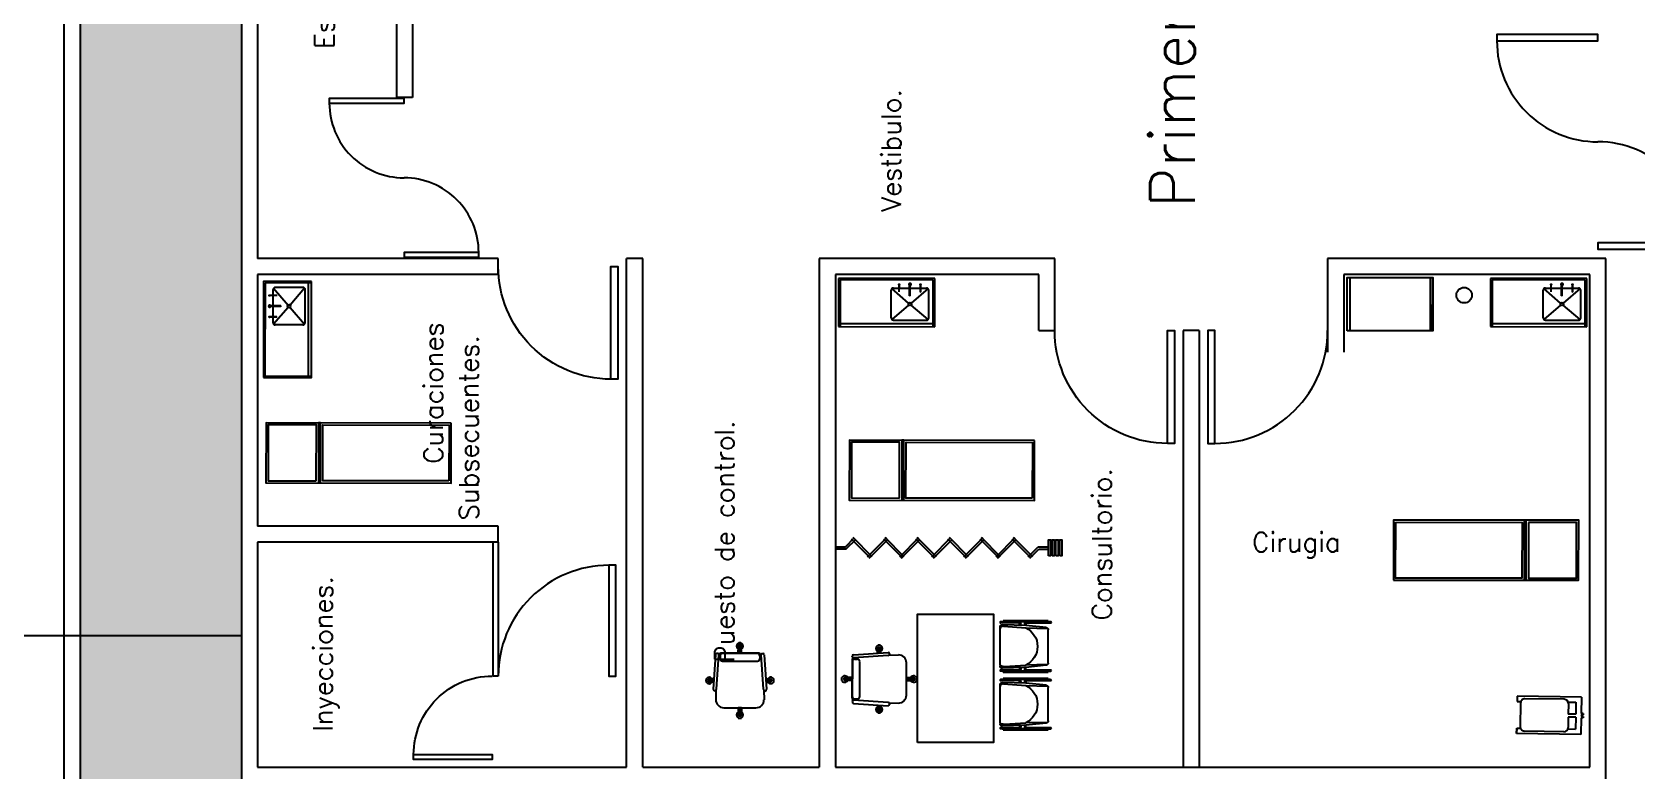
# Model space of a CAD drawing. Header units: millimetres. Extents: x -1615 to -538, y 177 to 397.
# Drawn here: x -814.2 to -799.21, y 265.32 to 272.22 of the extents above; entities that cross this region are included whole.
import ezdxf
from ezdxf.enums import TextEntityAlignment as Align

# ---------------------------------------------------------------- set-up
doc = ezdxf.new("R2010")
doc.units = ezdxf.units.MM
doc.linetypes.add('DASHDOT', pattern=[1, 0.5, -0.25, 0, -0.25])
for name, color, linetype in [('AUX', 8, 'Continuous'), ('EJES', 4, 'DASHDOT'), ('LOCALES', 2, 'Continuous'), ('MOB', 7, 'Continuous'), ('MUEBLES', 9, 'Continuous'), ('MUROS', 1, 'Continuous'), ('TEX', 2, 'Continuous'), ('VENTANAS', 4, 'Continuous')]:
    doc.layers.add(name, color=color, linetype=linetype)
doc.styles.add('ROMANS', font='ROMANS.shx')

# ---------------------------------------------------------------- blocks, each defined once
blk = doc.blocks.new('6211405')
blk.add_line((0.008, -0.035), (0.008, -0.035))
at = {"layer": 'MOB'}
for p, q in [((-0.175, -0.055), (-0.02, -0.055)), ((-0.175, -0.055), (-0.175, -0.654)), ((-0.125, -0.105), (-0.014, -0.105)), ((-0.125, -0.178), (-0.125, -0.105)), ((-0.02, -0.035), (-0.02, -0.055)), ((-0.02, -0.035), (-0.008, -0.035)), ((-0.014, -0.105), (-0.014, -0.175)), ((-0.008, -0.035), (-0.003, -0.055)), ((-0.003, -0.055), (0.003, -0.055)), ((0.008, -0.035), (0.003, -0.055)), ((0.008, -0.035), (0.02, -0.035)), ((0.014, -0.105), (0.014, -0.175)), ((0.014, -0.105), (0.125, -0.105)), ((0.02, -0.035), (0.02, -0.055)), ((0.02, -0.055), (0.175, -0.055)), ((0.125, -0.178), (0.125, -0.105)), ((0.175, -0.055), (0.175, -0.655)), ((-0.151, -0.215), (-0.151, -0.582)), ((-0.111, -0.175), (-0.014, -0.175)), ((0.014, -0.175), (0.111, -0.175)), ((0.151, -0.215), (0.151, -0.582)), ((-0.175, -0.654), (-0.125, -0.654)), ((-0.175, -0.655), (-0.125, -0.655)), ((-0.125, -0.655), (-0.125, -0.62)), ((-0.111, -0.622), (0.111, -0.622)), ((0.125, -0.655), (0.125, -0.62)), ((0.175, -0.655), (0.125, -0.655)), ((0.125, -0.655), (0.175, -0.655))]:
    blk.add_line(p, q, dxfattribs=at)
for centre, start, end in [((-0.111, -0.215), 90, 180), ((0.111, -0.215), 0, 90), ((-0.111, -0.582), 179.9998, 270), ((0.111, -0.582), 270, 0.0002)]:
    blk.add_arc(centre, 0.04, start, end, dxfattribs=at)
blk = doc.blocks.new('SILLA-1')
for p, q in [((-0.024, 0.26), (-0.021, 0.302)), ((-0.021, 0.302), (0.009, 0.3)), ((-0.017, 0.259), (-0.014, 0.302)), ((-0.002, 0.256), (0.001, 0.301)), ((0.006, 0.255), (0.009, 0.3)), ((-0.269, 0.182), (-0.29, -0.118)), ((-0.1, 0.244), (-0.189, 0.252)), ((-0.108, 0.254), (-0.108, 0.256)), ((-0.093, 0.239), (0.228, 0.195)), ((0.23, 0.225), (-0.091, 0.269)), ((0.167, 0.167), (0.144, -0.162)), ((0.217, 0.183), (0.188, 0.185)), ((0.213, -0.167), (0.236, 0.162)), ((0.215, -0.18), (0.24, 0.174)), ((0.239, 0.204), (0.239, 0.214)), ((-0.346, 0.052), (-0.348, 0.022)), ((-0.28, 0.024), (-0.348, 0.029)), ((-0.28, 0.017), (-0.348, 0.022)), ((-0.279, 0.04), (-0.347, 0.044)), ((-0.278, 0.047), (-0.346, 0.052)), ((0.228, 0.005), (0.296, 0)), ((0.229, 0.012), (0.297, 0.007)), ((0.297, 0.007), (0.295, -0.022)), ((0.227, -0.01), (0.295, -0.015)), ((0.227, -0.018), (0.295, -0.022)), ((-0.131, -0.202), (-0.22, -0.198)), ((-0.14, -0.211), (-0.14, -0.214)), ((0.199, -0.228), (-0.125, -0.228)), ((-0.123, -0.199), (0.201, -0.199)), ((-0.058, -0.228), (-0.06, -0.271)), ((-0.06, -0.271), (-0.031, -0.273)), ((-0.05, -0.228), (-0.053, -0.272)), ((-0.035, -0.228), (-0.038, -0.273)), ((-0.027, -0.228), (-0.031, -0.273)), ((0.192, -0.186), (0.163, -0.184)), ((0.21, -0.209), (0.21, -0.219))]:
    blk.add_line(p, q)
for points in [[(-0.376, 0.054), (-0.378, 0.024)], [(-0.278, 0.047), (-0.28, 0.017)], [(0.229, 0.012), (0.227, -0.018)]]:
    blk.add_lwpolyline(points)
for centre, radius, start, end in [((-0.006, 0.301), 0.03, 296.0766, 236.0766), ((-0.006, 0.301), 0.0102, 356.0766, 176.0766), ((-0.194, 0.177), 0.075, 86.0766, 176.0766), ((-0.092, 0.253), 0.016, 86.0766, 176.0766), ((-0.092, 0.255), 0.016, 176.0766, 266.0766), ((0.187, 0.165), 0.02, 86.0766, 176.0766), ((0.216, 0.163), 0.02, 356.0766, 86.0766), ((0.218, 0.174), 0.0215, 359.1541, 79.6333), ((0.229, 0.205), 0.01, 266.0766, 356.0766), ((0.229, 0.215), 0.01, 356.0766, 86.0766), ((-0.347, 0.037), 0.03, 26.0766, 326.0766), ((-0.347, 0.037), 0.0102, 86.0766, 266.0766), ((0.296, -0.007), 0.03, 206.0766, 146.0766), ((0.296, -0.007), 0.0102, 266.0766, 86.0766), ((-0.215, -0.123), 0.075, 176.0766, 266.0766), ((-0.124, -0.215), 0.016, 86.0766, 176.0766), ((-0.124, -0.212), 0.016, 176.0766, 266.0766), ((-0.045, -0.272), 0.03, 116.0766, 56.0766), ((-0.045, -0.272), 0.0102, 176.0766, 356.0766), ((0.164, -0.164), 0.02, 176.0766, 266.0766), ((0.193, -0.166), 0.02, 266.0766, 356.0766), ((0.194, -0.177), 0.0215, 272.5199, 352.9991), ((0.2, -0.218), 0.01, 266.0766, 356.0766), ((0.2, -0.209), 0.01, 356.0766, 86.0766)]:
    blk.add_arc(centre, radius, start, end)
blk = doc.blocks.new('8140127')
at = {"layer": 'MOB'}
for p, q in [((-0.248, 0.462), (-0.248, 0.042)), ((-0.248, 0.462), (-0.238, 0.462)), ((-0.248, 0.462), (-0.238, 0.462)), ((-0.248, 0.462), (-0.238, 0.462)), ((-0.248, 0.462), (-0.238, 0.462)), ((-0.248, 0.462), (-0.238, 0.462)), ((-0.248, 0.042), (-0.248, 0.462)), ((-0.238, 0.479), (-0.238, 0.487)), ((-0.238, 0.479), (-0.238, 0.48)), ((-0.238, 0.462), (-0.238, 0.48)), ((-0.238, 0.262), (-0.238, 0.48)), ((-0.238, 0.462), (-0.238, 0.432)), ((-0.228, 0.483), (-0.228, 0.487)), ((-0.228, 0.48), (-0.228, 0.483)), ((-0.228, 0.48), (-0.228, 0.477)), ((-0.228, 0.262), (-0.228, 0.48)), ((-0.228, 0.48), (-0.228, 0.262)), ((-0.178, 0.456), (-0.183, 0.252)), ((-0.164, 0.462), (0.148, 0.462)), ((0.167, 0.252), (0.161, 0.456)), ((0.212, 0.479), (0.212, 0.487)), ((0.212, 0.462), (0.212, 0.479)), ((0.212, 0.462), (0.212, 0.262)), ((0.212, 0.279), (0.212, 0.462)), ((0.222, 0.479), (0.222, 0.487)), ((0.222, 0.273), (0.222, 0.487)), ((0.222, 0.479), (0.222, 0.262)), ((0.222, 0.462), (0.232, 0.462)), ((0.232, 0.462), (0.232, 0.042)), ((-0.184, 0.443), (-0.203, 0.252)), ((-0.184, 0.443), (-0.184, 0.443)), ((0.168, 0.443), (0.187, 0.252)), ((-0.238, 0.262), (-0.238, 0.185)), ((-0.238, 0.185), (-0.238, 0.024)), ((-0.228, 0.205), (-0.228, 0.205)), ((-0.228, 0.185), (-0.228, 0.023)), ((-0.228, 0.023), (-0.228, 0.185)), ((-0.218, 0.252), (-0.203, 0.252)), ((-0.218, 0.252), (-0.203, 0.252)), ((-0.204, 0.242), (-0.218, 0.242)), ((-0.205, 0.205), (-0.218, 0.205)), ((-0.205, 0.195), (-0.218, 0.195)), ((-0.204, 0.242), (-0.211, 0.034)), ((-0.204, 0.242), (-0.203, 0.252)), ((-0.195, 0.052), (-0.183, 0.252)), ((-0.183, 0.252), (-0.183, 0.252)), ((0.181, 0.045), (0.167, 0.252)), ((0.187, 0.252), (0.195, 0.034)), ((0.202, 0.252), (0.187, 0.252)), ((0.187, 0.252), (0.202, 0.252)), ((0.202, 0.242), (0.187, 0.242)), ((0.188, 0.205), (0.202, 0.205)), ((0.189, 0.195), (0.202, 0.195)), ((0.212, 0.262), (0.212, 0.279)), ((0.212, 0.185), (0.212, 0.024)), ((0.222, 0.252), (0.222, 0.273)), ((0.222, 0.265), (0.222, 0.168)), ((0.222, 0.242), (0.222, 0.265)), ((0.222, 0.252), (0.222, 0.242)), ((0.222, 0.242), (0.222, 0.205)), ((0.222, 0.185), (0.222, 0.024)), ((-0.248, 0.042), (-0.238, 0.042)), ((-0.248, 0.042), (-0.238, 0.042)), ((-0.248, 0.042), (-0.238, 0.042)), ((-0.248, 0.042), (-0.238, 0.042)), ((-0.248, 0.042), (-0.238, 0.042)), ((-0.238, 0.042), (-0.238, 0.072)), ((-0.238, 0.042), (-0.238, 0.023)), ((-0.238, 0.024), (-0.238, 0.017)), ((-0.238, 0.024), (-0.238, 0.023)), ((-0.228, 0.024), (-0.228, 0.017)), ((-0.228, 0.024), (-0.228, 0.023)), ((-0.195, 0.042), (-0.195, 0.052)), ((-0.195, 0.042), (-0.195, 0.032)), ((-0.183, 0.012), (-0.192, 0.012)), ((-0.183, 0.012), (-0.166, 0.012)), ((-0.175, 0.012), (0.161, 0.012)), ((-0.166, 0.012), (-0.166, 0.013)), ((0.167, 0.012), (0.156, 0.012)), ((0.167, 0.012), (0.175, 0.012)), ((0.181, 0.045), (0.181, 0.032)), ((0.212, 0.024), (0.212, 0.017)), ((0.222, 0.042), (0.232, 0.042)), ((0.222, 0.024), (0.222, 0.017))]:
    blk.add_line(p, q, dxfattribs=at)
for centre in [(-0.233, 0.487), (0.217, 0.487), (-0.233, 0.017), (0.217, 0.017)]:
    blk.add_circle(centre, 0.005, dxfattribs=at)
for centre, radius, start, end in [((-0.164, 0.442), 0.02, 90, 177.2737), ((0.148, 0.442), 0.02, 2.7263, 90), ((-0.008, 0.168), 0.194, 25.6954, 154.3046), ((-0.218, 0.262), 0.02, 180, 270), ((-0.218, 0.185), 0.02, 90, 180), ((-0.218, 0.262), 0.01, 180, 270), ((-0.218, 0.262), 0.01, 180, 270), ((-0.218, 0.185), 0.01, 90, 180), ((0.202, 0.262), 0.01, 270, 0), ((0.202, 0.262), 0.02, 270, 360), ((0.202, 0.185), 0.02, 0, 90), ((0.202, 0.185), 0.01, 360, 90), ((-0.192, 0.032), 0.02, 175.2364, 270), ((-0.175, 0.032), 0.02, 180, 270), ((0.161, 0.032), 0.02, 270, 0), ((0.175, 0.032), 0.02, 270, 4.7636)]:
    blk.add_arc(centre, radius, start, end, dxfattribs=at)
blk = doc.blocks.new('CORT')
for p, q in [((0, 0.02), (0.09, 0.02)), ((0, 0), (0.082, 0)), ((0.082, 0), (0.168, -0.086)), ((0.09, 0.02), (0.182, -0.072)), ((0.318, 0.106), (0.14, -0.072)), ((0.332, 0.092), (0.154, -0.086)), ((0.29, 0.092), (0.468, -0.086)), ((0.304, 0.106), (0.482, -0.072)), ((0.618, 0.106), (0.44, -0.072)), ((0.632, 0.092), (0.454, -0.086)), ((0.59, 0.092), (0.768, -0.086)), ((0.604, 0.106), (0.782, -0.072)), ((0.918, 0.106), (0.74, -0.072)), ((0.932, 0.092), (0.754, -0.086)), ((0.89, 0.092), (1.068, -0.086)), ((0.904, 0.106), (1.082, -0.072)), ((1.218, 0.106), (1.04, -0.072)), ((1.232, 0.092), (1.054, -0.086)), ((1.19, 0.092), (1.368, -0.086)), ((1.204, 0.106), (1.382, -0.072)), ((1.518, 0.106), (1.34, -0.072)), ((1.532, 0.092), (1.354, -0.086)), ((1.49, 0.092), (1.668, -0.086)), ((1.504, 0.106), (1.682, -0.072)), ((1.818, 0.106), (1.64, -0.072)), ((1.832, 0.092), (1.654, -0.086)), ((1.79, 0.092), (1.882, 0)), ((1.804, 0.106), (1.89, 0.02)), ((1.882, 0), (1.979, 0)), ((1.89, 0.02), (1.979, 0.02))]:
    blk.add_line(p, q)
for points in [[(1.979, 0.085), (1.979, -0.065), (1.999, -0.065), (1.999, 0.085)], [(2.014, 0.085), (2.014, -0.065), (2.034, -0.065), (2.034, 0.085)], [(2.049, 0.085), (2.049, -0.065), (2.069, -0.065), (2.069, 0.085)], [(2.084, 0.085), (2.084, -0.065), (2.104, -0.065), (2.104, 0.085)]]:
    blk.add_lwpolyline(points, close=True)
blk = doc.blocks.new('HJSFLHSDGJHISDKGBGJKFAD')
at = {"layer": 'EJES', "color": 2, "ltscale": 6}
for p, q in [((1088.774, 285.731), (1088.774, 141.621)), ((1073.84, 188.993), (1088.774, 188.993))]:
    blk.add_line(p, q, dxfattribs=at)

msp = doc.modelspace()

# ---------------------------------------------------------------- hatches: boundary and pattern name
at = {"layer": 'MOB'}
h = msp.add_hatch(dxfattribs=at)
h.set_pattern_fill('AR-SAND', color=3, scale=0.03, style=0)
h.set_pattern_definition([(37.5, (-1402.8785, 253.7085), (-0.048001, 1.4682397), [0, -1.15824, 0, -1.2954, 0, -1.23825]), (7.5, (-1402.8785, 253.7085), (1.34857, 2.1504753), [0, -0.62484, 0, -1.04394, 0, -0.40005]), (327.5, (-1403.8158, 253.7085), (2.372977, 0.0043116), [0, -0.381, 0, -1.3716, 0, -1.7907]), (317.5, (-1403.8158, 253.7085), (2.2906694, 0.668788), [0, -0.1905, 0, -0.89916, 0, -1.0287])])
h.paths.add_polyline_path([(-758.837, 347.215), (-812.758, 335.518), (-812.758, 334.673), (-803.9, 334.673), (-803.9, 329.947), (-799.313, 325.307), (-782.89, 325.307), (-782.89, 328.837), (-770.72, 328.837), (-770.72, 325.456), (-758.098, 325.456), (-758.098, 303.87), (-760.597, 303.87), (-760.597, 297.006), (-760.508, 297.006), (-760.508, 296.905), (-758.397, 296.905), (-758.397, 296.975), (-757.997, 296.975), (-757.997, 296.575), (-758.097, 296.575), (-758.097, 283.471), (-757.975, 283.471), (-757.975, 283.071), (-758.375, 283.071), (-758.375, 283.155), (-760.375, 283.155), (-760.375, 283.044), (-760.597, 283.044), (-760.597, 279.854), (-760.455, 279.854), (-760.455, 279.705), (-746.972, 279.705), (-746.972, 272.855), (-749.274, 272.855), (-749.274, 265.205), (-745.307, 265.205), (-745.307, 253.28), (-736.306, 250.855), (-741.501, 261.951)])
h.paths.add_polyline_path([(-804.753, 325.526), (-813.904, 325.526), (-813.904, 323.04), (-804.753, 323.04, 1)])
h.paths.add_polyline_path([(-793.647, 300.355), (-811.904, 300.355, 0.414214), (-813.754, 298.505), (-813.754, 296.366, 0.414214), (-811.904, 294.516), (-809.75, 294.516), (-812.618, 297.384), (-810.638, 299.364), (-808.978, 297.704), (-806.998, 299.684), (-805.338, 298.024), (-803.678, 299.684), (-798.51, 294.516), (-796.147, 294.516), (-796.147, 296.613), (-796.208, 296.613), (-796.208, 297.013), (-795.808, 297.013), (-795.808, 296.905), (-793.688, 296.905), (-793.688, 297.074), (-793.647, 297.074)])
h.paths.add_polyline_path([(-803.388, 289.162), (-812.035, 289.162, 1), (-812.035, 285.962), (-803.388, 285.962, 1)])
h.paths.add_polyline_path([(-799.655, 280.258, 0.414214), (-800.005, 280.608), (-808.772, 280.608), (-808.772, 279.83), (-808.372, 279.83), (-808.372, 279.73), (-805.772, 279.73), (-805.772, 279.83), (-805.372, 279.83), (-805.372, 279.73), (-802.772, 279.73), (-802.772, 279.83), (-802.372, 279.83), (-802.372, 279.73), (-799.772, 279.73), (-799.772, 279.83), (-799.655, 279.83)], flags=17)
h.paths.add_polyline_path([(-808.722, 254.706), (-812.247, 254.706), (-812.247, 274.904), (-810.647, 274.904), (-810.647, 280.608), (-810.904, 280.608, 0.414214), (-813.754, 277.758), (-813.754, 253.219, 0.315329), (-806.85, 243.36), (-785.107, 237.258, 0.496821), (-778.947, 241.928), (-778.947, 245.98), (-808.722, 245.98)])
h.paths.add_polyline_path([(-753.647, 257.705), (-763.747, 257.705), (-763.747, 261.081), (-765.147, 261.081), (-765.147, 257.78, -1), (-770.297, 257.78), (-770.297, 261.081), (-772.147, 261.08), (-772.147, 257.774, 0.413999), (-767.725, 253.355), (-753.647, 253.355)], flags=17)
h.paths.add_polyline_path([(-754.727, 229.822, 0.978274), (-755.051, 228.667), (-737.051, 223.615), (-736.65, 225.175)])
h = msp.add_hatch(dxfattribs=at)
h.set_pattern_fill('GRASS', color=3, scale=0.05, style=0)
h.set_pattern_definition([(90, (-1505.3727, 255.352), (-0.898025, 0.898025), [0.238125, -1.557925]), (45, (-1505.3727, 255.352), (-0.8980256, 0.8980256), [0.238125, -1.031875]), (135, (-1505.3727, 255.352), (-0.8980256, -0.8980256), [0.238125, -1.031875])])
h.paths.add_polyline_path([(-758.837, 347.215), (-812.758, 335.518), (-812.758, 334.673), (-803.9, 334.673), (-803.9, 329.947), (-799.313, 325.307), (-782.89, 325.307), (-782.89, 328.837), (-770.72, 328.837), (-770.72, 325.456), (-758.098, 325.456), (-758.098, 303.87), (-760.597, 303.87), (-760.597, 297.006), (-760.508, 297.006), (-760.508, 296.905), (-758.397, 296.905), (-758.397, 296.975), (-757.997, 296.975), (-757.997, 296.575), (-758.097, 296.575), (-758.097, 283.471), (-757.975, 283.471), (-757.975, 283.071), (-758.375, 283.071), (-758.375, 283.155), (-760.375, 283.155), (-760.375, 283.044), (-760.597, 283.044), (-760.597, 279.854), (-760.455, 279.854), (-760.455, 279.705), (-746.972, 279.705), (-746.972, 272.855), (-749.274, 272.855), (-749.274, 265.205), (-745.307, 265.205), (-745.307, 253.28), (-736.306, 250.855), (-741.501, 261.951)])
h.paths.add_polyline_path([(-804.753, 325.526), (-813.904, 325.526), (-813.904, 323.04), (-804.753, 323.04, 1)])
h.paths.add_polyline_path([(-793.647, 300.355), (-811.904, 300.355, 0.414214), (-813.754, 298.505), (-813.754, 296.366, 0.414214), (-811.904, 294.516), (-809.75, 294.516), (-812.618, 297.384), (-810.638, 299.364), (-808.978, 297.704), (-806.998, 299.684), (-805.338, 298.024), (-803.678, 299.684), (-798.51, 294.516), (-796.147, 294.516), (-796.147, 296.613), (-796.208, 296.613), (-796.208, 297.013), (-795.808, 297.013), (-795.808, 296.905), (-793.688, 296.905), (-793.688, 297.074), (-793.647, 297.074)])
h.paths.add_polyline_path([(-803.388, 289.162), (-812.035, 289.162, 1), (-812.035, 285.962), (-803.388, 285.962, 1)])
h.paths.add_polyline_path([(-799.655, 280.258, 0.414214), (-800.005, 280.608), (-808.772, 280.608), (-808.772, 279.83), (-808.372, 279.83), (-808.372, 279.73), (-805.772, 279.73), (-805.772, 279.83), (-805.372, 279.83), (-805.372, 279.73), (-802.772, 279.73), (-802.772, 279.83), (-802.372, 279.83), (-802.372, 279.73), (-799.772, 279.73), (-799.772, 279.83), (-799.655, 279.83)], flags=17)
h.paths.add_polyline_path([(-808.722, 254.706), (-812.247, 254.706), (-812.247, 274.904), (-810.647, 274.904), (-810.647, 280.608), (-810.904, 280.608, 0.414214), (-813.754, 277.758), (-813.754, 253.219, 0.315329), (-806.85, 243.36), (-785.107, 237.258, 0.496821), (-778.947, 241.928), (-778.947, 245.98), (-808.722, 245.98)])
h.paths.add_polyline_path([(-753.647, 257.705), (-763.747, 257.705), (-763.747, 261.081), (-765.147, 261.081), (-765.147, 257.78, -1), (-770.297, 257.78), (-770.297, 261.081), (-772.147, 261.08), (-772.147, 257.774, 0.413999), (-767.725, 253.355), (-753.647, 253.355)], flags=17)
h.paths.add_polyline_path([(-754.727, 229.822, 0.978274), (-755.051, 228.667), (-737.051, 223.615), (-736.65, 225.175)])

# ---------------------------------------------------------------- linework, layer by layer
at = {"layer": 'AUX', "color": 7}
for points in [[(-799.505, 279.83), (-799.505, 280.258, 0.414214), (-800.005, 280.758), (-810.904, 280.758, 0.414214), (-813.904, 277.758), (-813.904, 253.219, 0.315476), (-806.896, 243.217), (-785.148, 237.114, 0.496821), (-778.797, 241.928), (-778.797, 245.98)], [(-799.655, 279.83), (-799.655, 280.258, 0.414214), (-800.005, 280.608), (-810.904, 280.608, 0.414214), (-813.754, 277.758), (-813.754, 253.219, 0.315329), (-806.85, 243.36), (-785.107, 237.258, 0.496821), (-778.947, 241.928), (-778.947, 245.98)]]:
    msp.add_lwpolyline(points, format="xyb", dxfattribs=at)
at = {"layer": 'MOB'}
for p, q in [((-806.668, 269.917), (-806.668, 269.467)), ((-805.768, 269.916), (-806.668, 269.917)), ((-806.653, 269.902), (-806.653, 269.467)), ((-805.783, 269.901), (-806.653, 269.902)), ((-805.783, 269.466), (-805.783, 269.901)), ((-805.768, 269.466), (-805.768, 269.916)), ((-801.889, 269.921), (-801.89, 269.431)), ((-801.139, 269.921), (-801.14, 269.431)), ((-801.119, 269.921), (-801.12, 269.431)), ((-800.576, 269.917), (-800.576, 269.467)), ((-799.676, 269.916), (-800.576, 269.917)), ((-800.561, 269.902), (-800.561, 269.467)), ((-799.691, 269.901), (-800.561, 269.902)), ((-799.691, 269.466), (-799.691, 269.901)), ((-799.676, 269.466), (-799.676, 269.916)), ((-812.04, 269.89), (-812.041, 268.99)), ((-811.59, 269.889), (-812.04, 269.89)), ((-812.025, 269.875), (-812.026, 269.005)), ((-811.59, 269.874), (-812.025, 269.875)), ((-811.913, 269.758), (-811.983, 269.758)), ((-811.983, 269.756), (-811.983, 269.758)), ((-811.913, 269.756), (-811.983, 269.756)), ((-811.951, 269.502), (-811.95, 269.812)), ((-811.945, 269.826), (-811.81, 269.668)), ((-811.67, 269.832), (-811.93, 269.832)), ((-811.913, 269.758), (-811.913, 269.756)), ((-811.656, 269.826), (-811.791, 269.668)), ((-811.651, 269.502), (-811.65, 269.812)), ((-811.621, 269.004), (-811.62, 269.874)), ((-811.591, 268.989), (-811.59, 269.889)), ((-806.175, 269.547), (-806.175, 269.807)), ((-806.012, 269.686), (-806.169, 269.821)), ((-806.155, 269.827), (-805.845, 269.826)), ((-806.102, 269.79), (-806.101, 269.86)), ((-806.102, 269.79), (-806.1, 269.79)), ((-806.099, 269.86), (-806.101, 269.86)), ((-806.1, 269.79), (-806.099, 269.86)), ((-805.997, 269.86), (-806.003, 269.86)), ((-806.003, 269.754), (-806.003, 269.86)), ((-805.998, 269.754), (-806.003, 269.754)), ((-805.998, 269.754), (-805.997, 269.86)), ((-805.831, 269.821), (-805.989, 269.686)), ((-805.901, 269.859), (-805.899, 269.859)), ((-805.901, 269.789), (-805.901, 269.859)), ((-805.899, 269.789), (-805.901, 269.789)), ((-805.899, 269.789), (-805.899, 269.859)), ((-805.825, 269.546), (-805.825, 269.806)), ((-800.083, 269.547), (-800.083, 269.807)), ((-799.92, 269.686), (-800.077, 269.821)), ((-800.063, 269.827), (-799.753, 269.826)), ((-800.008, 269.86), (-800.01, 269.86)), ((-800.01, 269.79), (-800.01, 269.86)), ((-800.01, 269.79), (-800.008, 269.79)), ((-800.008, 269.79), (-800.008, 269.86)), ((-799.911, 269.754), (-799.911, 269.86)), ((-799.906, 269.86), (-799.911, 269.86)), ((-799.906, 269.754), (-799.911, 269.754)), ((-799.906, 269.754), (-799.906, 269.86)), ((-799.739, 269.821), (-799.897, 269.686)), ((-799.809, 269.789), (-799.809, 269.859)), ((-799.809, 269.859), (-799.807, 269.859)), ((-799.807, 269.789), (-799.809, 269.789)), ((-799.807, 269.789), (-799.807, 269.859)), ((-799.733, 269.546), (-799.733, 269.806)), ((-811.878, 269.66), (-811.983, 269.66)), ((-811.983, 269.66), (-811.983, 269.654)), ((-811.878, 269.654), (-811.983, 269.654)), ((-811.81, 269.646), (-811.945, 269.488)), ((-811.878, 269.66), (-811.878, 269.654)), ((-811.791, 269.646), (-811.657, 269.488)), ((-806.012, 269.667), (-806.17, 269.533)), ((-805.831, 269.532), (-805.989, 269.667)), ((-799.92, 269.667), (-800.078, 269.533)), ((-799.739, 269.532), (-799.897, 269.667)), ((-811.984, 269.558), (-811.984, 269.556)), ((-811.914, 269.558), (-811.984, 269.558)), ((-811.914, 269.556), (-811.984, 269.556)), ((-811.671, 269.482), (-811.931, 269.482)), ((-811.914, 269.556), (-811.914, 269.558)), ((-806.668, 269.467), (-805.768, 269.466)), ((-806.653, 269.497), (-805.783, 269.496)), ((-806.155, 269.527), (-805.845, 269.526)), ((-800.576, 269.467), (-799.676, 269.466)), ((-800.561, 269.497), (-799.691, 269.496)), ((-800.063, 269.527), (-799.753, 269.526)), ((-812.026, 269.005), (-811.591, 269.004)), ((-812.041, 268.99), (-811.591, 268.989))]:
    msp.add_line(p, q, dxfattribs=at)
for points in [[(-801.915, 269.426), (-801.914, 269.926), (-801.114, 269.926), (-801.115, 269.426)], [(-810.286, 268.566), (-812.016, 268.568), (-812.017, 268.008), (-810.287, 268.006)], [(-811.547, 268.028), (-811.546, 268.548), (-811.996, 268.548), (-811.997, 268.028)], [(-810.307, 268.026), (-811.487, 268.028), (-811.486, 268.548), (-810.306, 268.546)], [(-804.836, 268.404), (-806.566, 268.407), (-806.567, 267.847), (-804.837, 267.844)], [(-806.097, 267.866), (-806.096, 268.386), (-806.546, 268.387), (-806.547, 267.867)], [(-804.857, 267.864), (-806.037, 267.866), (-806.036, 268.386), (-804.856, 268.384)], [(-801.482, 267.099), (-799.752, 267.098), (-799.751, 267.658), (-801.481, 267.659)], [(-801.461, 267.639), (-800.281, 267.638), (-800.282, 267.118), (-801.462, 267.119)], [(-800.221, 267.638), (-800.222, 267.118), (-799.772, 267.118), (-799.771, 267.638)], [(-805.929, 265.582), (-805.929, 266.782), (-805.218, 266.782), (-805.218, 265.582)]]:
    msp.add_lwpolyline(points, close=True, dxfattribs=at)
for points in [[(-811.527, 268.008), (-811.507, 268.008), (-811.506, 268.568), (-811.526, 268.568), (-811.527, 268.008)], [(-806.077, 267.846), (-806.057, 267.846), (-806.056, 268.406), (-806.076, 268.406), (-806.077, 267.846)], [(-800.241, 267.658), (-800.261, 267.658), (-800.262, 267.098), (-800.242, 267.098), (-800.241, 267.658)]]:
    msp.add_lwpolyline(points, dxfattribs=at)
for centre, radius in [((-811.983, 269.757), 0.0043), ((-806.1, 269.86), 0.0043), ((-805.9, 269.859), 0.0043), ((-800.822, 269.76), 0.0726), ((-800.008, 269.86), 0.0043), ((-799.808, 269.859), 0.0043), ((-811.801, 269.657), 0.0148), ((-811.801, 269.657), 0.0128), ((-806, 269.677), 0.0148), ((-806, 269.677), 0.0128), ((-799.908, 269.677), 0.0148), ((-799.908, 269.677), 0.0128), ((-811.984, 269.557), 0.0043)]:
    msp.add_circle(centre, radius, dxfattribs=at)
for centre, radius, start, end in [((-811.93, 269.812), 0.02, 89.955, 179.955), ((-811.67, 269.812), 0.02, 359.955, 89.955), ((-806.155, 269.807), 0.02, 89.955, 179.955), ((-806, 269.86), 0.0105, 284.6498, 255.2601), ((-805.845, 269.806), 0.02, 359.955, 89.955), ((-800.063, 269.807), 0.02, 89.955, 179.955), ((-799.908, 269.86), 0.0105, 284.6498, 255.2601), ((-799.753, 269.806), 0.02, 359.955, 89.955), ((-811.983, 269.657), 0.0105, 14.6498, 345.2601), ((-811.931, 269.502), 0.02, 179.955, 269.955), ((-811.671, 269.502), 0.02, 269.955, 359.955), ((-806.155, 269.547), 0.02, 179.955, 269.955), ((-805.845, 269.546), 0.02, 269.955, 359.955), ((-800.063, 269.547), 0.02, 179.955, 269.955), ((-799.753, 269.546), 0.02, 269.955, 359.955)]:
    msp.add_arc(centre, radius, start, end, dxfattribs=at)
at = {"layer": 'MUEBLES'}
for points in [[(-800.516, 272.135), (-799.573, 272.135), (-799.573, 272.194), (-800.516, 272.194), (-800.516, 272.135, 0.414214), (-799.573, 271.192, 0.414214)], [(-811.425, 271.554), (-810.727, 271.554), (-810.727, 271.597), (-811.425, 271.597), (-811.425, 271.554, 0.414214), (-810.727, 270.856, 0.414214)], [(-798.63, 270.249), (-799.573, 270.249), (-799.573, 270.19), (-798.63, 270.19), (-798.63, 270.249, 0.414214), (-799.573, 271.192, 0.414214)], [(-810.029, 270.158), (-810.727, 270.158), (-810.727, 270.115), (-810.029, 270.115), (-810.029, 270.158, 0.414214), (-810.727, 270.856, 0.414214)], [(-808.794, 268.976), (-808.794, 270.029), (-808.728, 270.029), (-808.728, 268.976), (-808.794, 268.976, -0.414214), (-809.847, 270.029, -0.414214)], [(-803.594, 268.376), (-803.594, 269.429), (-803.528, 269.429), (-803.528, 268.376), (-803.594, 268.376, -0.414214), (-804.647, 269.429, -0.414214)], [(-803.15, 268.376), (-803.15, 269.429), (-803.216, 269.429), (-803.216, 268.376), (-803.15, 268.376, 0.414214), (-802.097, 269.429, 0.414214)], [(-808.813, 267.238), (-808.813, 266.204), (-808.748, 266.204), (-808.748, 267.238), (-808.813, 267.238, 0.414214), (-809.847, 266.204, 0.414214)], [(-810.637, 265.471), (-809.903, 265.471), (-809.903, 265.425), (-810.637, 265.425), (-810.637, 265.471, -0.414214), (-809.903, 266.204, -0.414214)]]:
    msp.add_lwpolyline(points, format="xyb", dxfattribs=at)
at = {"layer": 'MUROS'}
for p, q in [((-812.247, 274.904), (-812.247, 265.204)), ((-810.647, 274.904), (-810.647, 271.605)), ((-812.097, 274.754), (-812.097, 270.104)), ((-810.797, 274.754), (-810.797, 271.605)), ((-810.647, 271.605), (-810.797, 271.605)), ((-809.847, 270.104), (-812.097, 270.104)), ((-809.847, 269.954), (-809.847, 270.104)), ((-808.647, 265.354), (-808.647, 270.104)), ((-808.497, 270.104), (-808.647, 270.104)), ((-808.497, 265.354), (-808.497, 270.104)), ((-806.847, 270.104), (-806.847, 265.354)), ((-804.647, 270.104), (-806.847, 270.104)), ((-804.647, 269.429), (-804.647, 270.104)), ((-799.497, 270.104), (-802.097, 270.104)), ((-802.097, 270.104), (-802.097, 269.229)), ((-799.497, 265.204), (-799.497, 270.104)), ((-809.847, 269.954), (-812.097, 269.954)), ((-812.097, 269.954), (-812.097, 267.604)), ((-812.097, 269.954), (-812.097, 267.604)), ((-806.697, 269.954), (-806.697, 265.354)), ((-804.797, 269.954), (-806.697, 269.954)), ((-804.797, 269.429), (-804.797, 269.954)), ((-799.647, 269.954), (-801.947, 269.954)), ((-801.947, 269.954), (-801.947, 269.229)), ((-799.647, 265.354), (-799.647, 269.954)), ((-804.797, 269.429), (-804.647, 269.429)), ((-803.447, 269.429), (-803.447, 265.354)), ((-803.297, 269.429), (-803.447, 269.429)), ((-803.297, 269.429), (-803.297, 265.354)), ((-809.847, 267.604), (-812.097, 267.604)), ((-809.847, 267.454), (-809.847, 267.604)), ((-809.847, 267.454), (-812.097, 267.454)), ((-812.097, 267.454), (-812.097, 265.354)), ((-812.097, 267.454), (-812.097, 265.354)), ((-812.097, 265.354), (-808.647, 265.354)), ((-808.497, 265.354), (-806.847, 265.354)), ((-806.697, 265.354), (-799.647, 265.354))]:
    msp.add_line(p, q, dxfattribs=at)
at = {"layer": 'VENTANAS'}
for p, q in [((-809.897, 267.454), (-809.897, 266.204)), ((-809.847, 267.454), (-809.847, 266.204)), ((-809.847, 266.204), (-809.897, 266.204))]:
    msp.add_line(p, q, dxfattribs=at)

# ---------------------------------------------------------------- block references
msp.add_blockref('HJSFLHSDGJHISDKGBGJKFAD', (-1901.02, 77.59))
at = {"layer": 'AUX', "xscale": -1, "rotation": 270.0049023887947}
for p in [(-805.17, 266.488), (-805.17, 265.949)]:
    msp.add_blockref('8140127', p, dxfattribs=at)
at = {"layer": 'MOB', "xscale": -1, "rotation": 179.9950976112067}
msp.add_blockref('CORT', (-806.685, 267.41), dxfattribs=at)
at = {"layer": 'MOB', "linetype": 'Continuous'}
for p, rotation in [((-807.576, 266.189), 93.92829730904738), ((-806.314, 266.189), 183.9282973090523)]:
    msp.add_blockref('SILLA-1', p, dxfattribs=dict(at, rotation=rotation))
at = {"layer": 'MOB', "rotation": 269.1280476962851}
msp.add_blockref('6211405', (-799.674, 265.832), dxfattribs=at)

# ---------------------------------------------------------------- texts
at = {"layer": 'LOCALES', "color": 5, "style": 'ROMANS'}
msp.add_text('Primeros Auxilios.', height=0.41954, rotation=90, dxfattribs=at).set_placement((-803.337, 273.083), align=Align.CENTER)
at = {"layer": 'TEX', "style": 'ROMANS'}
for s, p in [('Est. Camillas.', (-811.379, 272.061)), ('Vestibulo.', (-806.085, 270.541)), ('Curaciones', (-810.363, 268.186)), ('Subsecuentes.', (-810.032, 267.657)), ('Puesto de control.', (-807.643, 266.329)), ('Consultorio.', (-804.117, 266.724)), ('Inyecciones.', (-811.395, 265.685))]:
    msp.add_text(s, height=0.18, rotation=90, dxfattribs=at).set_placement(p)
msp.add_text('Cirugia', height=0.18, dxfattribs=at).set_placement((-802.803, 267.364))

doc.saveas('drawing.dxf')
